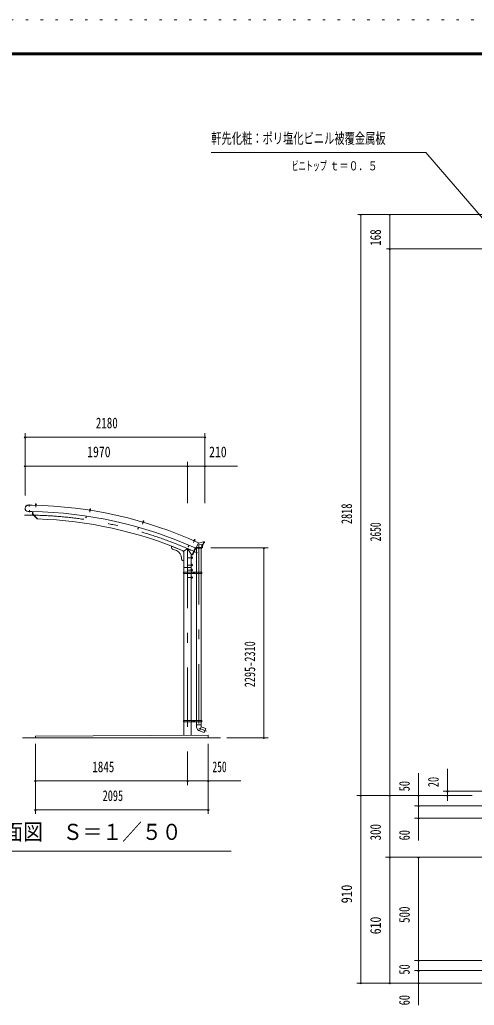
# Model space of a CAD drawing. Units: millimetres, scale not verified. Extents: x -25340 to 25345, y -10500 to 10500.
# Drawn here: x 9612 to 15121, y -1450 to 10500 of the extents above; entities that cross this region are included whole.
import ezdxf
from ezdxf.enums import TextEntityAlignment as Align

# ---------------------------------------------------------------- set-up
doc = ezdxf.new("R2010")
doc.units = ezdxf.units.MM
doc.header["$LTSCALE"] = 60
doc.linetypes.add('USER3', pattern=[24, 12, -5, 2, -5])
doc.linetypes.add('USER4', pattern=[3, 0.5, -2.5])
for name, color, linetype, lineweight in [('0-2_1-05BOLD', 7, 'Continuous', 18), ('0-3_1-25CENTER', 3, 'USER3', 18), ('0-4_1-45THIN', 4, 'Continuous', 18), ('0-5_1-55DIM', 3, 'Continuous', 18), ('0-A_2-52DIM', 3, 'Continuous', 18), ('0-C_F-F', 5, 'Continuous', 18), ('0-D_F-E_J_ADD', 5, 'USER4', 18)]:
    doc.layers.add(name, color=color, linetype=linetype, lineweight=lineweight)
doc.styles.add('ＭＳ ゴシック', font='')
doc.styles.get('ＭＳ ゴシック').set_extended_font_data('MS Gothic')

msp = doc.modelspace()

# ---------------------------------------------------------------- linework, layer by layer
at = {"layer": '0-2_1-05BOLD'}
for p, q in [((9716.25, 4614.24), (9762.94, 4613.3)), ((9762.95, 4613.8), (9716.26, 4614.74)), ((9762.95, 4613.8), (9762.93, 4612.7)), ((9801.75, 4614.95), (9814.25, 4614.62)), ((9802.19, 4613.44), (9802.15, 4611.84)), ((9803.24, 4619.91), (9813.03, 4619.65)), ((9805.24, 4619.36), (9805.12, 4614.86)), ((9805.14, 4619.86), (9805.36, 4628.01)), ((9811.35, 4627.85), (9805.36, 4628.01)), ((9811.01, 4619.2), (9810.89, 4614.71)), ((9811.14, 4619.7), (9811.35, 4627.85)), ((9813.03, 4619.65), (9813.89, 4619.12)), ((9813.73, 4613.13), (9813.69, 4611.53)), ((9813.89, 4619.12), (9813.77, 4614.63)), ((9814.25, 4614.62), (9814.21, 4613.12)), ((10458.93, 4554.08), (10458.68, 4552.5)), ((10458.68, 4552.5), (10470.09, 4550.71)), ((10458.69, 4555.64), (10471.04, 4553.7)), ((10460.8, 4560.37), (10470.48, 4558.85)), ((10462.71, 4559.56), (10462.01, 4555.12)), ((10462.67, 4560.08), (10463.94, 4568.13)), ((10465.08, 4568.96), (10463.94, 4568.13)), ((10469.87, 4567.19), (10463.94, 4568.13)), ((10469.03, 4568.34), (10465.08, 4568.96)), ((10468.41, 4558.66), (10467.72, 4554.22)), ((10468.6, 4559.14), (10469.87, 4567.19)), ((10469.87, 4567.19), (10469.03, 4568.34)), ((10470.33, 4552.29), (10470.09, 4550.71)), ((10470.48, 4558.85), (10471.26, 4558.22)), ((10471.26, 4558.22), (10470.57, 4553.77)), ((10471.04, 4553.7), (10470.8, 4552.22)), ((9714.73, 4538.15), (9761.42, 4537.22)), ((9714.74, 4538.65), (9761.43, 4537.72)), ((9761.43, 4537.71), (9761.42, 4537.22)), ((9768.23, 4537.58), (9767.6, 4506.26)), ((9823.94, 4447.62), (9767.6, 4506.26)), ((9771.43, 4537.52), (9770.83, 4507.53)), ((9829.08, 4446.89), (9770.83, 4507.53)), ((9826.25, 4449.84), (9823.94, 4447.62)), ((10418.66, 4482.74), (10415.4, 4460.99)), ((11107.08, 4416.29), (11109.37, 4424.11)), ((11110.61, 4424.79), (11109.37, 4424.11)), ((11115.13, 4422.43), (11109.37, 4424.11)), ((11114.45, 4423.67), (11110.61, 4424.79)), ((11112.84, 4414.61), (11115.13, 4422.43)), ((11115.13, 4422.43), (11114.45, 4423.67)), ((11050.42, 4346.13), (11044.39, 4324.98)), ((11044.39, 4324.98), (11047.47, 4324.1)), ((11053.5, 4345.26), (11047.47, 4324.1)), ((11102.56, 4412.4), (11102.14, 4410.96)), ((11102.14, 4410.96), (11114.13, 4407.45)), ((11102.59, 4410.83), (11102.14, 4409.3)), ((11102.14, 4409.3), (11113.23, 4406.05)), ((11102.56, 4412.4), (11114.56, 4408.89)), ((11105.26, 4416.82), (11114.66, 4414.07)), ((11107.05, 4415.77), (11105.79, 4411.46)), ((11112.59, 4414.15), (11111.33, 4409.84)), ((11113.68, 4407.59), (11113.23, 4406.05)), ((11115.36, 4413.34), (11114.1, 4409.03)), ((11114.56, 4408.89), (11114.13, 4407.45)), ((11114.66, 4414.07), (11115.36, 4413.34)), ((11722.51, 4186.06), (11721.87, 4184.59)), ((11721.87, 4184.59), (11732.45, 4179.95)), ((11722.68, 4187.62), (11734.13, 4182.6)), ((11727.57, 4190.39), (11725.76, 4186.27)), ((11725.93, 4191.66), (11734.9, 4187.72)), ((11727.67, 4190.89), (11730.94, 4198.36)), ((11736.44, 4195.95), (11730.94, 4198.36)), ((11732.86, 4188.07), (11731.05, 4183.95)), ((11733.16, 4188.49), (11736.44, 4195.95)), ((11734.13, 4182.6), (11733.53, 4181.23)), ((11735.5, 4186.91), (11733.69, 4182.79)), ((11734.9, 4187.72), (11735.5, 4186.91)), ((11452.65, 4117.89), (11602.65, 4057.25)), ((11452.65, 4117.89), (11452.65, 4099.02)), ((11465.15, 4080.48), (11510.13, 4062.29)), ((11662.46, 4128.6), (11653.76, 4108.39)), ((11653.76, 4108.39), (11656.7, 4107.13)), ((11665.4, 4127.34), (11656.7, 4107.13)), ((11744.77, 4090.79), (11710.77, 4011.8)), ((11733.09, 4181.42), (11732.45, 4179.95)), ((11738.22, 4095.79), (11743.73, 4093.42)), ((11745.27, 4095.59), (11749.4, 4092.37)), ((11747.87, 4096.48), (11750.2, 4094.67)), ((11814.98, 4092.37), (11749.4, 4092.37)), ((11817.01, 4100.67), (11753.34, 4100.67)), ((11754.7, 4092.37), (11754.7, 3802.67)), ((11780.13, 4158.68), (11755.4, 4103.99)), ((11770.31, 4136.97), (11828.41, 4140.95)), ((11809.7, 4092.37), (11809.7, 3802.67)), ((11825.35, 4100.44), (11814.98, 4092.37)), ((11822.3, 4140.53), (11817.01, 4100.67)), ((11830.49, 4139.13), (11825.35, 4100.44)), ((11838.45, 4143.64), (11828.41, 4140.95)), ((11840.52, 4141.81), (11830.49, 4139.13)), ((11840.58, 4159.67), (11838.45, 4143.64)), ((11842.59, 4157.37), (11840.52, 4141.81)), ((11847.19, 4159.67), (11840.58, 4159.67)), ((11849.49, 4157.37), (11842.59, 4157.37)), ((11847.19, 4159.67), (11847.19, 4169.67)), ((11572.64, 3969.58), (11572.64, 3962.86)), ((11585.15, 3944.32), (11602.65, 3937.25)), ((11602.65, 4057.25), (11602.65, 3802.67)), ((11691.75, 4018.49), (11691.75, 3802.67)), ((11693.74, 3987.17), (11691.75, 3987.17)), ((11693.74, 3966.17), (11691.75, 3966.17)), ((11693.74, 3987.17), (11693.74, 3966.17)), ((11699.84, 3986.49), (11693.74, 3986.49)), ((11699.84, 3981.58), (11693.74, 3981.58)), ((11699.84, 3971.76), (11693.74, 3971.76)), ((11700.74, 3984.92), (11699.84, 3986.49)), ((11602.65, 3856.67), (11691.75, 3856.67)), ((11693.74, 3897.17), (11691.75, 3897.17)), ((11693.74, 3876.17), (11691.75, 3876.17)), ((11693.74, 3897.17), (11693.74, 3876.17)), ((11699.84, 3896.49), (11693.74, 3896.49)), ((11699.84, 3891.58), (11693.74, 3891.58)), ((11699.84, 3881.76), (11693.74, 3881.76)), ((11699.84, 3876.86), (11693.74, 3876.86)), ((11699.84, 3836.49), (11693.74, 3836.49)), ((11699.84, 3831.58), (11693.74, 3831.58)), ((11700.74, 3894.92), (11699.84, 3896.49)), ((11700.74, 3834.92), (11699.84, 3836.49)), ((11700.74, 3818.42), (11700.74, 3834.92)), ((11594.95, 3802.67), (11817.4, 3802.67)), ((11594.95, 3794.67), (11601.05, 3794.67)), ((11601.05, 3802.67), (11601.05, 3786.67)), ((11602.65, 3786.67), (11602.65, 2002.67)), ((11693.74, 3816.17), (11691.75, 3816.17)), ((11691.75, 2002.67), (11691.75, 3786.67)), ((11693.74, 3726.17), (11691.75, 3726.17)), ((11693.35, 3802.67), (11693.35, 3786.67)), ((11699.84, 3821.76), (11693.74, 3821.76)), ((11699.84, 3816.85), (11693.74, 3816.85)), ((11699.84, 3746.49), (11693.74, 3746.49)), ((11699.84, 3741.58), (11693.74, 3741.58)), ((11699.84, 3731.76), (11693.74, 3731.76)), ((11699.84, 3726.86), (11693.74, 3726.86)), ((11700.74, 3818.42), (11699.84, 3816.85)), ((11700.74, 3744.92), (11699.84, 3746.49)), ((11700.74, 3728.42), (11699.84, 3726.86)), ((11700.74, 3728.42), (11700.74, 3744.92)), ((11718.22, 3797.56), (11723.22, 3800.44)), ((11723.22, 3800.44), (11728.22, 3797.56)), ((11723.22, 3788.9), (11728.22, 3791.78)), ((11728.22, 3797.56), (11728.22, 3791.78)), ((11753.1, 3802.67), (11753.1, 3786.67)), ((11754.7, 3786.67), (11754.7, 2002.67)), ((11809.7, 3786.67), (11809.7, 2002.67)), ((11811.3, 3802.67), (11811.3, 3786.67)), ((11811.3, 3794.67), (11817.4, 3794.67)), ((11817.4, 3802.67), (11817.4, 3786.67)), ((11594.95, 2002.67), (11817.4, 2002.67)), ((11594.95, 2002.67), (11594.95, 1986.67)), ((11594.95, 1994.67), (11601.05, 1994.67)), ((11594.95, 1986.67), (11817.4, 1986.67)), ((11601.05, 2002.67), (11601.05, 1986.67)), ((11602.65, 1986.67), (11602.65, 1823.27)), ((11691.75, 1986.67), (11691.75, 1823.69)), ((11693.35, 2002.67), (11693.35, 1986.67)), ((11718.22, 1997.56), (11723.22, 2000.44)), ((11723.22, 2000.44), (11728.22, 1997.56)), ((11728.22, 1997.56), (11728.22, 1991.78)), ((11753.1, 2002.67), (11753.1, 1986.67)), ((11753.19, 1949.76), (11811.2, 1949.76)), ((11754.95, 1923.97), (11753.19, 1949.76)), ((11754.7, 1986.67), (11754.7, 1949.76)), ((11809.7, 1927.76), (11790.88, 1876.08)), ((11809.7, 1986.67), (11809.7, 1949.76)), ((11811.19, 1949.76), (11809.7, 1927.76)), ((11811.3, 2002.67), (11811.3, 1986.67)), ((11811.3, 1994.67), (11817.4, 1994.67)), ((11817.4, 2002.67), (11817.4, 1986.67)), ((9647.19, 1794.67), (12047.19, 1794.67)), ((11897.2, 1824.67), (9802.19, 1814.67)), ((9802.19, 1794.67), (9802.19, 1814.67)), ((11791.17, 1875.98), (11847.27, 1855.56)), ((11897.2, 1824.67), (11897.2, 1794.67))]:
    msp.add_line(p, q, dxfattribs=at)
for points in [[(9801.75, 4614.95), (9801.71, 4613.45), (9814.21, 4613.12)], [(9803.24, 4619.91), (9802.35, 4619.43), (9802.23, 4614.94)], [(9811.35, 4627.85), (9810.38, 4628.88), (9806.38, 4628.98), (9805.36, 4628.01)], [(10458.69, 4555.64), (10458.46, 4554.16), (10470.8, 4552.22)], [(10460.8, 4560.37), (10459.86, 4560.01), (10459.16, 4555.56)], [(10415.5, 4483.22), (10412.24, 4461.46), (10415.4, 4460.99)], [(11105.26, 4416.82), (11104.27, 4416.58), (11103.01, 4412.27)], [(11722.68, 4187.62), (11722.08, 4186.25), (11733.53, 4181.23)], [(11725.93, 4191.66), (11724.93, 4191.55), (11723.12, 4187.43)], [(11736.44, 4195.95), (11735.92, 4197.27), (11732.26, 4198.87), (11730.94, 4198.36)], [(11691.75, 4018.49), (11647.19, 4086.67), (11602.65, 4057.25)], [(11738.22, 4095.79), (11702.64, 4013.12), (11708.15, 4010.75)], [(11828.41, 4140.95), (11823.19, 4101.67), (11814.19, 4094.67), (11750.2, 4094.67)], [(11849.49, 4157.37), (11849.49, 4169.67), (11840.59, 4169.67), (11778.32, 4154.67)], [(11700.74, 3984.92), (11700.74, 3968.42), (11699.84, 3966.86), (11693.74, 3966.86)], [(11693.74, 3816.17), (11693.74, 3837.17), (11691.75, 3837.17)], [(11700.74, 3894.92), (11700.74, 3878.42), (11699.84, 3876.86)], [(11594.95, 3802.67), (11594.95, 3786.67), (11817.4, 3786.67)], [(11693.74, 3726.17), (11693.74, 3747.17), (11691.75, 3747.17)], [(11718.22, 3797.56), (11718.22, 3791.78), (11723.22, 3788.9)], [(11718.22, 1997.56), (11718.22, 1991.78), (11723.22, 1988.9), (11728.22, 1991.78)], [(11809.7, 1927.76), (11866.08, 1907.24), (11847.27, 1855.56)]]:
    msp.add_lwpolyline(points, dxfattribs=at)
for centre, radius in [((11723.22, 3794.67), 6.25), ((11723.22, 3794.67), 4.9), ((11723.22, 1994.67), 6.25), ((11723.22, 1994.67), 4.9)]:
    msp.add_circle(centre, radius, dxfattribs=at)
for centre, radius, start, end in [((9715.49, 4576.45), 38.3, 88.854, 268.854), ((9715.49, 4576.45), 37.8, 88.854, 268.854), ((9670.54, -506.02), 5119.55, 65.66528, 88.9659), ((9803.75, 4617.58), 2.32, 49.93085, 88.46228), ((9807.91, 4611.28), 8.51, 68.63316, 108.29361), ((9812.4, 4617.35), 2.32, 88.46228, 127.00851), ((10461, 4557.99), 2.32, 42.54817, 81.07961), ((10464.32, 4551.2), 8.51, 61.25049, 100.91093), ((10469.56, 4556.65), 2.32, 81.07961, 119.62584), ((9670.54, -506.02), 5044.55, 65.80466, 88.96758), ((9670.54, -506.02), 4955.45, 67.05199, 88.16658), ((11105.15, 4414.44), 2.32, 35.1655, 73.69695), ((11107.57, 4407.28), 8.51, 53.86781, 93.52827), ((11113.46, 4412.01), 2.32, 73.69695, 112.24318), ((11725.52, 4189.31), 2.32, 27.78282, 66.31427), ((11726.99, 4181.9), 8.51, 46.48515, 86.1456), ((11733.45, 4185.83), 2.32, 66.31427, 104.8605), ((11472.65, 4099.02), 20, 180, 247.98738), ((11741.73, 4110.17), 15, 245.66849, 335.66833), ((11742.94, 4091.58), 2, 336.71333, 66.71333), ((11472.65, 3969.58), 100, 0, 67.98738), ((11592.64, 3962.86), 20, 180, 247.98738), ((11602.65, 4057.25), 10, 157.98738, 270), ((9670.54, -506.02), 4955.45, 65.78831, 65.92853), ((11696.96, 3984.03), 3.78, 319.57169, 0), ((11696.96, 3969.31), 3.78, 0, 40.43115), ((11686.97, 3976.67), 13.78, 339.1357, 20.8643), ((11708.94, 4012.59), 2, 246.71333, 336.71333), ((11696.96, 3894.03), 3.78, 319.57169, 0), ((11696.96, 3879.31), 3.78, 0, 40.43115), ((11696.96, 3834.03), 3.78, 319.56883, 0), ((11686.97, 3886.67), 13.78, 339.1357, 20.8643), ((11686.97, 3826.67), 13.78, 339.13568, 20.86429), ((11696.96, 3819.31), 3.78, 0, 40.4283), ((11696.96, 3744.03), 3.78, 319.56883, 0), ((11696.96, 3729.31), 3.78, 0, 40.4283), ((11686.97, 3736.67), 13.78, 339.13568, 20.86429), ((11809.83, 1927.72), 55, 183.90576, 250.16731)]:
    msp.add_arc(centre, radius, start, end, dxfattribs=at)
at = {"layer": '0-3_1-25CENTER'}
for p, q in [((9725.13, 4623.16), (9724.63, 4598.17)), ((9731.25, 4529.22), (9731.75, 4554.22)), ((9808.46, 4631.68), (9807.29, 4588.17)), ((10467.48, 4571.36), (10460.74, 4528.37)), ((11113.3, 4426.87), (11101.08, 4385.09)), ((11735.19, 4200.59), (11717.71, 4160.73)), ((11647.19, 4086.67), (11647.19, 1425.98)), ((11782.19, 4127.89), (11782.19, 1908.51)), ((11710.75, 3976.67), (11653.75, 3976.67)), ((11710.75, 3886.67), (11653.75, 3886.67)), ((11710.75, 3826.67), (11653.75, 3826.67)), ((11710.75, 3736.67), (11653.75, 3736.67)), ((11710.72, 3794.67), (11735.72, 3794.67)), ((11723.22, 3807.17), (11723.22, 3782.17)), ((11710.72, 1994.67), (11735.72, 1994.67)), ((11723.22, 2007.17), (11723.22, 1982.17)), ((11782.19, 1908.51), (11875.47, 1874.56))]:
    msp.add_line(p, q, dxfattribs=at)
msp.add_arc((9670.54, -506.02), 5000, 65.24121, 90, dxfattribs=at)
at = {"layer": '0-4_1-45THIN'}
for p, q in [((9805.94, 4619.84), (9806.18, 4628.79)), ((9810.33, 4619.72), (9810.58, 4628.67)), ((10463.47, 4559.95), (10464.85, 4568.79)), ((10467.81, 4559.27), (10469.2, 4568.11)), ((11107.85, 4416.07), (11110.36, 4424.65)), ((11112.07, 4414.83), (11114.58, 4423.42)), ((11728.4, 4190.57), (11731.99, 4198.77)), ((11732.43, 4188.81), (11736.02, 4197))]:
    msp.add_line(p, q, dxfattribs=at)
at = {"layer": '0-5_1-55DIM'}
for p, q in [((9687.2, 5438.67), (9667.2, 5438.67)), ((9677.2, 4731.84), (9677.2, 5488.67)), ((9677.2, 5438.67), (11857.2, 5438.67)), ((11867.2, 5438.67), (11847.2, 5438.67)), ((11857.2, 4638.67), (11857.2, 5488.67)), ((11647.19, 4638.67), (11647.19, 5138.67)), ((9687.2, 5088.67), (9667.2, 5088.67)), ((9677.2, 5088.67), (12249.7, 5088.67)), ((11657.19, 5088.67), (11637.19, 5088.67)), ((11867.2, 5088.67), (11847.2, 5088.67)), ((11926.12, 4094.67), (12622.19, 4094.67)), ((12582.19, 4094.67), (12562.19, 4094.67)), ((12572.19, 1794.67), (12572.19, 4094.67)), ((12122.19, 1794.67), (12622.19, 1794.67)), ((12582.19, 1794.67), (12562.19, 1794.67)), ((9802.19, 1719.67), (9802.19, 869.67)), ((11897.2, 1719.67), (11897.2, 869.67)), ((11647.19, 1569.67), (11647.19, 1219.67)), ((9812.19, 1269.67), (9792.19, 1269.67)), ((9802.19, 1269.67), (12289.69, 1269.67)), ((11657.19, 1269.67), (11637.19, 1269.67)), ((11907.2, 1269.67), (11887.2, 1269.67)), ((9812.19, 919.67), (9792.19, 919.67)), ((9802.19, 919.67), (11897.2, 919.67)), ((11907.2, 919.67), (11887.2, 919.67)), ((9174.7, 419.67), (12174.69, 419.67))]:
    msp.add_line(p, q, dxfattribs=at)
for centre in [(9677.2, 5438.67), (11857.2, 5438.67), (9677.2, 5088.67), (11647.19, 5088.67), (11857.2, 5088.67), (12572.19, 4094.67), (12572.19, 1794.67), (9802.19, 1269.67), (11647.19, 1269.67), (11897.2, 1269.67), (9802.19, 919.67), (11897.2, 919.67)]:
    msp.add_arc(centre, 10, 180, 0, dxfattribs=at)
at = {"layer": '0-A_2-52DIM'}
for p, q in [((14533.12, 8889.93), (11933.13, 8889.93)), ((14533.12, 8889.93), (15221.26, 8092.25)), ((15278.87, 8139.93), (13708.12, 8139.93)), ((13755.62, 8139.93), (13735.62, 8139.93)), ((13745.62, 8139.93), (13745.62, -1180.07)), ((14105.63, 8139.93), (14085.63, 8139.93)), ((14095.63, -1180.07), (14095.63, 8139.93)), ((15526.5, 7719.93), (14058.13, 7719.93)), ((14105.63, 7719.93), (14085.63, 7719.93)), ((14445.63, 1364.93), (14445.63, 549.93)), ((14795.63, 1027.83), (14795.63, 1414.93)), ((13695.63, 1094.93), (15095.62, 1094.93)), ((13755.62, 1094.93), (13735.62, 1094.93)), ((14105.63, 1094.93), (14085.63, 1094.93)), ((14455.63, 1094.93), (14435.63, 1094.93)), ((15470.62, 1144.93), (14745.63, 1144.93)), ((14805.63, 1144.93), (14785.63, 1144.93)), ((14805.63, 1094.93), (14785.63, 1094.93)), ((15470.62, 969.93), (14395.63, 969.93)), ((14455.63, 969.93), (14435.63, 969.93)), ((15470.62, 819.93), (14395.63, 819.93)), ((14455.63, 819.93), (14435.63, 819.93)), ((18308.13, 344.93), (14045.63, 344.93)), ((14105.63, 344.93), (14085.63, 344.93)), ((14455.63, 344.93), (14435.63, 344.93)), ((14445.63, 344.93), (14445.63, -1450.07)), ((18308.13, -905.07), (14395.63, -905.07)), ((14455.63, -905.07), (14435.63, -905.07)), ((18308.13, -1030.07), (14395.63, -1030.07)), ((14455.63, -1030.07), (14435.63, -1030.07)), ((18308.13, -1180.07), (13695.63, -1180.07)), ((13755.63, -1180.07), (13735.63, -1180.07)), ((14105.63, -1180.07), (14085.63, -1180.07)), ((14455.63, -1180.07), (14435.63, -1180.07))]:
    msp.add_line(p, q, dxfattribs=at)
for centre in [(13745.62, 8139.93), (14095.63, 8139.93), (14095.63, 7719.93), (13745.62, 1094.93), (14095.63, 1094.93), (14445.63, 1094.93), (14795.63, 1144.93), (14795.63, 1094.93), (14445.63, 969.93), (14445.63, 819.93), (14095.63, 344.93), (14445.63, 344.93), (14445.63, -905.07), (14445.63, -1030.07), (13745.63, -1180.07), (14095.63, -1180.07), (14445.63, -1180.07)]:
    msp.add_arc(centre, 10, 180, 0, dxfattribs=at)
at = {"layer": '0-C_F-F'}
for p, q in [((-3855.46, 10100), (24844.54, 10100)), ((-3852.96, 10097.5), (24842.03, 10097.5)), ((-3850.46, 10095), (24839.54, 10095)), ((-3847.96, 10092.5), (24837.04, 10092.5)), ((-3845.46, 10090), (24834.54, 10090)), ((-3842.96, 10087.5), (24832.04, 10087.5)), ((-3840.46, 10085), (24829.53, 10085)), ((-3837.96, 10082.5), (24827.04, 10082.5)), ((-3835.46, 10080), (24824.54, 10080)), ((-3832.96, 10077.5), (24822.04, 10077.5)), ((-3830.46, 10075), (24819.54, 10075))]:
    msp.add_line(p, q, dxfattribs=at)
at = {"layer": '0-D_F-E_J_ADD'}
msp.add_line((-4355.46, 10500), (25344.54, 10500), dxfattribs=at)

# ---------------------------------------------------------------- texts
at = {"layer": '0-5_1-55DIM', "color": 7, "style": 'ＭＳ ゴシック'}
for s, height, width, p in [('2180', 130.2, 0.75, (10534.7, 5506.44)), ('1970', 130.2, 0.8, (10429.7, 5156.44)), ('210', 130.2, 0.8, (11907.2, 5156.44)), ('1845', 130.2, 0.75, (10492.19, 1337.43)), ('250', 130.2, 0.65, (11947.19, 1337.43)), ('2095', 130.2, 0.7, (10617.2, 987.43)), ('側面図\u3000Ｓ＝１／５０', 195.4, 0.9, (9174.7, 496.31))]:
    msp.add_text(s, height=height, dxfattribs=dict(at, width=width)).set_placement(p, align=Align.BOTTOM_LEFT)
at = {"layer": '0-5_1-55DIM', "color": 7, "style": 'ＭＳ ゴシック', "width": 0.7}
msp.add_text('2295-2310', height=130.2, rotation=90, dxfattribs=at).set_placement((12504.43, 2405.92), align=Align.BOTTOM_LEFT)
at = {"layer": '0-A_2-52DIM', "color": 7, "style": 'ＭＳ ゴシック'}
for s, height, width, p in [('軒先化粧：ポリ塩化ビニル被覆金属板', 130.2, 0.7, (11933.13, 8957.7)), ('ビニトップ ', 110.7, 0.55, (12908.13, 8639.93)), ('ｔ＝０．５', 110.7, 0.75, (13367.4, 8639.93))]:
    msp.add_text(s, height=height, dxfattribs=dict(at, width=width)).set_placement(p, align=Align.BOTTOM_LEFT)
for s, width, p in [('168', 0.75, (14027.86, 7758.68)), ('2818', 0.7, (13677.86, 4384.93)), ('2650', 0.65, (14027.86, 4174.93)), ('50', 0.7, (14377.86, 1144.93)), ('20', 0.7, (14727.86, 1194.93)), ('300', 0.75, (14027.86, 548.68)), ('60', 0.7, (14377.86, 549.93)), ('910', 0.85, (13677.86, -213.82)), ('500', 0.75, (14377.86, -451.32)), ('610', 0.8, (14027.86, -588.82)), ('50', 0.7, (14377.86, -1077.57)), ('60', 0.7, (14377.86, -1450.07))]:
    msp.add_text(s, height=130.2, rotation=90, dxfattribs=dict(at, width=width)).set_placement(p, align=Align.BOTTOM_LEFT)

doc.saveas('drawing.dxf')
